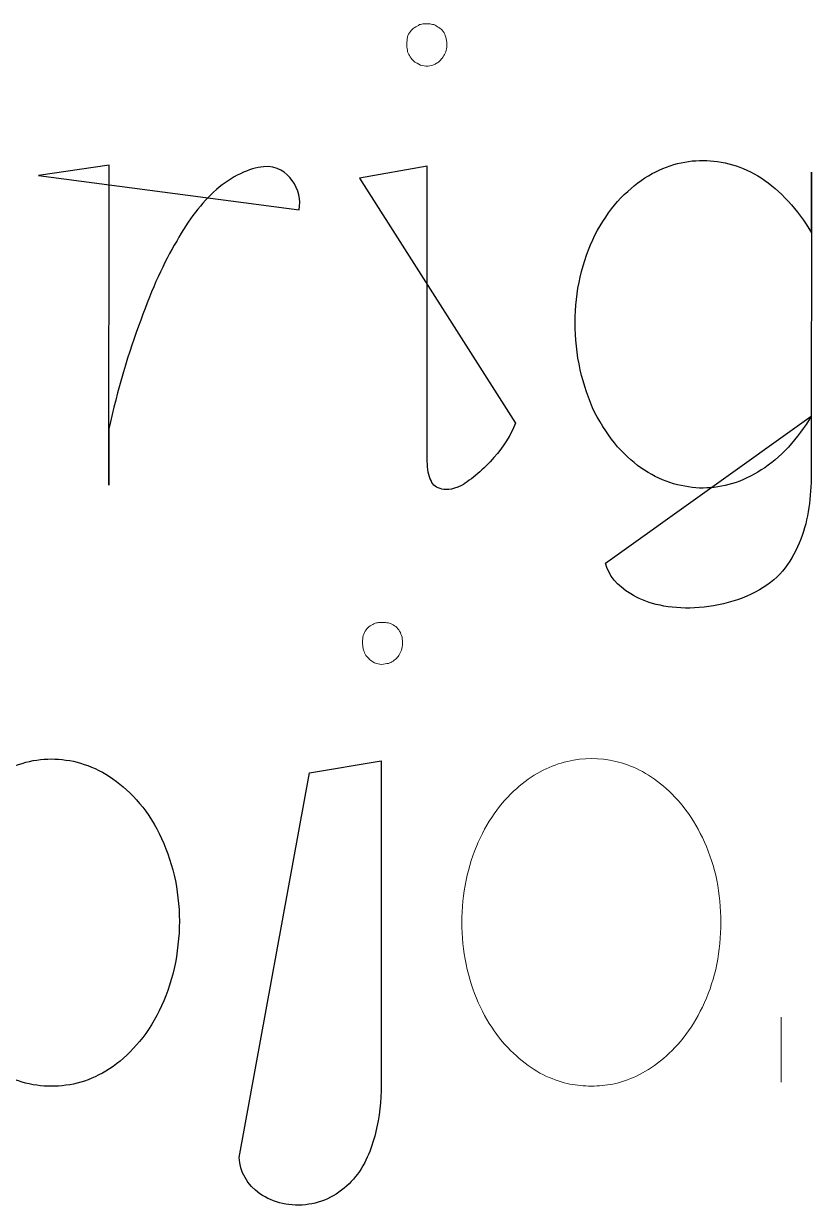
# Model space of a CAD drawing. Header units: centimetres. Extents: x -10.1 to 10.1, y -7.4 to 7.5.
# Drawn here: x -9.243 to -8.796, y 6.072 to 6.743 of the extents above; entities that cross this region are included whole.
import ezdxf

# ---------------------------------------------------------------- set-up
doc = ezdxf.new("R2010")
doc.units = ezdxf.units.CM
doc.header["$MEASUREMENT"] = 0
doc.layers.add('Layer 1', color=7, linetype='Continuous')

msp = doc.modelspace()

# ---------------------------------------------------------------- linework, layer by layer
at = {"layer": 'Layer 1', "color": 7, "lineweight": 0}
for points, knots in [([(-9.01807, 6.74221), (-9.0173, 6.7424), (-9.01635, 6.74258), (-9.01558, 6.74277), (-9.01558, 6.74277), (-9.01463, 6.74277), (-9.01386, 6.74277), (-9.01291, 6.74277), (-9.01291, 6.74277), (-9.01177, 6.74258), (-9.011, 6.7424), (-9.01005, 6.74221), (-9.01005, 6.74221), (-9.00814, 6.74126), (-9.00587, 6.74012), (-9.00473, 6.7384), (-9.00473, 6.7384), (-9.00396, 6.73726), (-9.00359, 6.73631), (-9.0032, 6.73515), (-9.0032, 6.73515), (-9.00283, 6.73401), (-9.00262, 6.73266), (-9.00262, 6.73134), (-9.00262, 6.73134), (-9.00262, 6.7302), (-9.00262, 6.72885), (-9.00299, 6.72772), (-9.00299, 6.72772), (-9.00336, 6.72658), (-9.00376, 6.72544), (-9.00434, 6.72468), (-9.00434, 6.72468), (-9.0049, 6.72373), (-9.00566, 6.72277), (-9.00625, 6.72201), (-9.00625, 6.72201), (-9.00702, 6.72124), (-9.00757, 6.72066), (-9.00853, 6.72029), (-9.00853, 6.72029), (-9.00948, 6.71973), (-9.01025, 6.71934), (-9.0112, 6.71915), (-9.0112, 6.71915), (-9.01406, 6.7182), (-9.0171, 6.71878), (-9.0194, 6.72029), (-9.0194, 6.72029), (-9.02035, 6.72066), (-9.02112, 6.72124), (-9.02189, 6.72201), (-9.02189, 6.72201), (-9.02266, 6.72278), (-9.02321, 6.72373), (-9.0238, 6.72468), (-9.0238, 6.72468), (-9.02436, 6.72545), (-9.02494, 6.72659), (-9.02494, 6.72772), (-9.02494, 6.72772), (-9.02531, 6.72886), (-9.02531, 6.73021), (-9.02531, 6.73134), (-9.02531, 6.73134), (-9.02531, 6.73266), (-9.02512, 6.73401), (-9.02494, 6.73515), (-9.02494, 6.73515), (-9.02475, 6.73629), (-9.02399, 6.73724), (-9.02322, 6.7384), (-9.02322, 6.7384), (-9.02266, 6.73917), (-9.0219, 6.73993), (-9.02113, 6.74049), (-9.02113, 6.74049), (-9.01998, 6.74107), (-9.01884, 6.74162), (-9.01807, 6.74221)], [0, 0, 0, 0, 0.047619, 0.047619, 0.047619, 0.047619, 0.095238, 0.095238, 0.095238, 0.095238, 0.142857, 0.142857, 0.142857, 0.142857, 0.190476, 0.190476, 0.190476, 0.190476, 0.238095, 0.238095, 0.238095, 0.238095, 0.285714, 0.285714, 0.285714, 0.285714, 0.333333, 0.333333, 0.333333, 0.333333, 0.380952, 0.380952, 0.380952, 0.380952, 0.428571, 0.428571, 0.428571, 0.428571, 0.47619, 0.47619, 0.47619, 0.47619, 0.52381, 0.52381, 0.52381, 0.52381, 0.571429, 0.571429, 0.571429, 0.571429, 0.619048, 0.619048, 0.619048, 0.619048, 0.666667, 0.666667, 0.666667, 0.666667, 0.714286, 0.714286, 0.714286, 0.714286, 0.761905, 0.761905, 0.761905, 0.761905, 0.809524, 0.809524, 0.809524, 0.809524, 0.857143, 0.857143, 0.857143, 0.857143, 0.904762, 0.904762, 0.904762, 0.904762, 1, 1, 1, 1]), ([(-9.04323, 6.40293), (-9.04228, 6.40312), (-9.04151, 6.4033), (-9.04074, 6.4033), (-9.04074, 6.4033), (-9.03979, 6.4033), (-9.03883, 6.4033), (-9.03807, 6.4033), (-9.03807, 6.4033), (-9.03693, 6.4033), (-9.03635, 6.40311), (-9.03521, 6.40293), (-9.03521, 6.40293), (-9.0333, 6.40235), (-9.03103, 6.40102), (-9.02989, 6.39912), (-9.02989, 6.39912), (-9.02912, 6.39817), (-9.02875, 6.39703), (-9.02836, 6.39589), (-9.02836, 6.39589), (-9.02778, 6.39475), (-9.02778, 6.3934), (-9.02778, 6.39208), (-9.02778, 6.39208), (-9.02778, 6.39094), (-9.02778, 6.3898), (-9.02815, 6.38864), (-9.02815, 6.38864), (-9.02834, 6.38732), (-9.02892, 6.38636), (-9.0295, 6.38541), (-9.0295, 6.38541), (-9.03006, 6.38446), (-9.03045, 6.3835), (-9.03122, 6.38292), (-9.03122, 6.38292), (-9.03217, 6.38215), (-9.03275, 6.3816), (-9.03371, 6.38101), (-9.03371, 6.38101), (-9.03448, 6.38064), (-9.03543, 6.38006), (-9.03657, 6.38006), (-9.03657, 6.38006), (-9.03924, 6.37929), (-9.04189, 6.37948), (-9.04456, 6.38101), (-9.04456, 6.38101), (-9.04551, 6.38159), (-9.04628, 6.38215), (-9.04684, 6.38292), (-9.04684, 6.38292), (-9.04779, 6.3835), (-9.04837, 6.38445), (-9.04893, 6.38541), (-9.04893, 6.38541), (-9.0493, 6.38636), (-9.0497, 6.38732), (-9.05007, 6.38864), (-9.05007, 6.38864), (-9.05026, 6.38978), (-9.05044, 6.39092), (-9.05044, 6.39208), (-9.05044, 6.39208), (-9.05044, 6.3934), (-9.05025, 6.39475), (-9.05007, 6.39589), (-9.05007, 6.39589), (-9.04949, 6.39703), (-9.04912, 6.39817), (-9.04835, 6.39912), (-9.04835, 6.39912), (-9.04798, 6.40007), (-9.04703, 6.40065), (-9.04607, 6.4014), (-9.04607, 6.4014), (-9.04514, 6.40198), (-9.04419, 6.40253), (-9.04323, 6.40293)], [0, 0, 0, 0, 0.047619, 0.047619, 0.047619, 0.047619, 0.095238, 0.095238, 0.095238, 0.095238, 0.142857, 0.142857, 0.142857, 0.142857, 0.190476, 0.190476, 0.190476, 0.190476, 0.238095, 0.238095, 0.238095, 0.238095, 0.285714, 0.285714, 0.285714, 0.285714, 0.333333, 0.333333, 0.333333, 0.333333, 0.380952, 0.380952, 0.380952, 0.380952, 0.428571, 0.428571, 0.428571, 0.428571, 0.47619, 0.47619, 0.47619, 0.47619, 0.52381, 0.52381, 0.52381, 0.52381, 0.571429, 0.571429, 0.571429, 0.571429, 0.619048, 0.619048, 0.619048, 0.619048, 0.666667, 0.666667, 0.666667, 0.666667, 0.714286, 0.714286, 0.714286, 0.714286, 0.761905, 0.761905, 0.761905, 0.761905, 0.809524, 0.809524, 0.809524, 0.809524, 0.857143, 0.857143, 0.857143, 0.857143, 0.904762, 0.904762, 0.904762, 0.904762, 1, 1, 1, 1]), ([(-8.92113, 6.1406), (-8.92113, 6.1406), (-8.92227, 6.1406), (-8.92227, 6.1406), (-8.92227, 6.1406), (-8.92627, 6.1406), (-8.93026, 6.14118), (-8.93447, 6.14195), (-8.93447, 6.14195), (-8.93886, 6.14327), (-8.94344, 6.14481), (-8.9482, 6.14708), (-8.9482, 6.14708), (-8.95259, 6.14936), (-8.95714, 6.15242), (-8.96154, 6.15623), (-8.96154, 6.15623), (-8.96593, 6.15985), (-8.9703, 6.16443), (-8.97429, 6.16975), (-8.97429, 6.16975), (-8.97829, 6.17509), (-8.98172, 6.18118), (-8.98477, 6.18785), (-8.98477, 6.18785), (-8.98763, 6.1947), (-8.9903, 6.20195), (-8.99162, 6.20957), (-8.99162, 6.20957), (-8.99334, 6.21738), (-8.99411, 6.22539), (-8.99411, 6.23338), (-8.99411, 6.23338), (-8.99411, 6.24137), (-8.99334, 6.24939), (-8.99162, 6.25719), (-8.99162, 6.25719), (-8.99027, 6.26481), (-8.98762, 6.27206), (-8.98477, 6.27891), (-8.98477, 6.27891), (-8.98173, 6.28558), (-8.97829, 6.29166), (-8.97429, 6.29701), (-8.97429, 6.29701), (-8.97029, 6.30233), (-8.9659, 6.30691), (-8.96154, 6.31053), (-8.96154, 6.31053), (-8.95278, 6.31815), (-8.94344, 6.32236), (-8.93429, 6.32463), (-8.93429, 6.32463), (-8.92514, 6.32672), (-8.91601, 6.32672), (-8.90685, 6.32463), (-8.90685, 6.32463), (-8.90246, 6.32349), (-8.89809, 6.32196), (-8.89333, 6.31968), (-8.89333, 6.31968), (-8.88875, 6.3174), (-8.8842, 6.31434), (-8.87981, 6.31053), (-8.87981, 6.31053), (-8.87523, 6.30691), (-8.87124, 6.30233), (-8.86706, 6.29701), (-8.86706, 6.29701), (-8.86306, 6.29167), (-8.85963, 6.28558), (-8.85658, 6.27891), (-8.85658, 6.27891), (-8.85354, 6.27206), (-8.85105, 6.26481), (-8.84952, 6.25719), (-8.84952, 6.25719), (-8.8482, 6.24938), (-8.84724, 6.24137), (-8.84724, 6.23338), (-8.84724, 6.23338), (-8.84724, 6.22539), (-8.84819, 6.21737), (-8.84952, 6.20957), (-8.84952, 6.20957), (-8.85105, 6.20195), (-8.85352, 6.1947), (-8.85658, 6.18785), (-8.85658, 6.18785), (-8.85962, 6.18118), (-8.86306, 6.1751), (-8.86706, 6.16975), (-8.86706, 6.16975), (-8.87124, 6.16443), (-8.87526, 6.15985), (-8.87981, 6.15623), (-8.87981, 6.15623), (-8.8842, 6.15242), (-8.88878, 6.14938), (-8.89333, 6.14708), (-8.89333, 6.14708), (-8.89809, 6.1448), (-8.90248, 6.14327), (-8.90685, 6.14195), (-8.90685, 6.14195), (-8.91103, 6.14118), (-8.91505, 6.1406), (-8.91905, 6.1406), (-8.91905, 6.1406), (-8.91905, 6.1406), (-8.92113, 6.1406), (-8.92113, 6.1406)], [0, 0, 0, 0, 0.034483, 0.034483, 0.034483, 0.034483, 0.068966, 0.068966, 0.068966, 0.068966, 0.103448, 0.103448, 0.103448, 0.103448, 0.137931, 0.137931, 0.137931, 0.137931, 0.172414, 0.172414, 0.172414, 0.172414, 0.206897, 0.206897, 0.206897, 0.206897, 0.241379, 0.241379, 0.241379, 0.241379, 0.275862, 0.275862, 0.275862, 0.275862, 0.310345, 0.310345, 0.310345, 0.310345, 0.344828, 0.344828, 0.344828, 0.344828, 0.37931, 0.37931, 0.37931, 0.37931, 0.413793, 0.413793, 0.413793, 0.413793, 0.448276, 0.448276, 0.448276, 0.448276, 0.482759, 0.482759, 0.482759, 0.482759, 0.517241, 0.517241, 0.517241, 0.517241, 0.551724, 0.551724, 0.551724, 0.551724, 0.586207, 0.586207, 0.586207, 0.586207, 0.62069, 0.62069, 0.62069, 0.62069, 0.655172, 0.655172, 0.655172, 0.655172, 0.689655, 0.689655, 0.689655, 0.689655, 0.724138, 0.724138, 0.724138, 0.724138, 0.758621, 0.758621, 0.758621, 0.758621, 0.793103, 0.793103, 0.793103, 0.793103, 0.827586, 0.827586, 0.827586, 0.827586, 0.862069, 0.862069, 0.862069, 0.862069, 0.896552, 0.896552, 0.896552, 0.896552, 0.931034, 0.931034, 0.931034, 0.931034, 1, 1, 1, 1]), ([(-8.8131, 6.17965), (-8.8131, 6.17965), (-8.8131, 6.14287), (-8.8131, 6.14287), (-8.8131, 6.14287), (-8.8131, 6.14287), (-8.8131, 6.17965), (-8.8131, 6.17965)], [0, 0, 0, 0, 0.333333, 0.333333, 0.333333, 0.333333, 1, 1, 1, 1])]:
    msp.add_open_spline(points, degree=3, knots=knots, dxfattribs=at)
at = {"layer": 'Layer 1', "color": 7}
for points, knots in [([(-9.2341, 6.65667), (-9.2341, 6.65667), (-9.19409, 6.66257), (-9.19409, 6.66257), (-9.19409, 6.66257), (-9.19409, 6.66257), (-9.19428, 6.48122), (-9.19428, 6.48122), (-9.19428, 6.48122), (-9.19428, 6.48122), (-9.19428, 6.51302), (-9.19428, 6.51302), (-9.19428, 6.51302), (-9.18933, 6.53511), (-9.18304, 6.55665), (-9.17618, 6.57475), (-9.17618, 6.57475), (-9.1697, 6.59285), (-9.16303, 6.60732), (-9.15578, 6.61952), (-9.15578, 6.61952), (-9.14893, 6.63172), (-9.14186, 6.64124), (-9.13329, 6.64868), (-9.13329, 6.64868), (-9.12472, 6.65611), (-9.11443, 6.66106), (-9.10662, 6.66164), (-9.10662, 6.66164), (-9.09881, 6.66241), (-9.09347, 6.6586), (-9.09024, 6.65383), (-9.09024, 6.65383), (-9.08662, 6.64888), (-9.08529, 6.64298), (-9.08643, 6.63727), (-9.08643, 6.63727), (-9.08643, 6.63727), (-9.2341, 6.65667), (-9.2341, 6.65667)], [0, 0, 0, 0, 0.090909, 0.090909, 0.090909, 0.090909, 0.181818, 0.181818, 0.181818, 0.181818, 0.272727, 0.272727, 0.272727, 0.272727, 0.363636, 0.363636, 0.363636, 0.363636, 0.454545, 0.454545, 0.454545, 0.454545, 0.545455, 0.545455, 0.545455, 0.545455, 0.636364, 0.636364, 0.636364, 0.636364, 0.727273, 0.727273, 0.727273, 0.727273, 0.818182, 0.818182, 0.818182, 0.818182, 1, 1, 1, 1]), ([(-8.91274, 6.43703), (-8.91083, 6.42999), (-8.90626, 6.42428), (-8.89827, 6.41951), (-8.89827, 6.41951), (-8.89046, 6.41456), (-8.87885, 6.41131), (-8.86475, 6.41152), (-8.86475, 6.41152), (-8.85102, 6.41171), (-8.83464, 6.4157), (-8.82321, 6.42314), (-8.82321, 6.42314), (-8.81178, 6.43018), (-8.8053, 6.44105), (-8.80112, 6.45267), (-8.80112, 6.45267), (-8.79712, 6.46429), (-8.79596, 6.47706), (-8.79596, 6.48963), (-8.79596, 6.48963), (-8.79596, 6.48963), (-8.79595, 6.65857), (-8.79595, 6.65857), (-8.79595, 6.65857), (-8.79595, 6.65857), (-8.79595, 6.62428), (-8.79595, 6.62428), (-8.79595, 6.62428), (-8.79976, 6.63076), (-8.80415, 6.63685), (-8.8091, 6.64219), (-8.8091, 6.64219), (-8.81386, 6.64732), (-8.81902, 6.65172), (-8.82434, 6.65534), (-8.82434, 6.65534), (-8.82966, 6.65857), (-8.83519, 6.66124), (-8.84072, 6.66277), (-8.84072, 6.66277), (-8.84625, 6.6643), (-8.85196, 6.66526), (-8.85728, 6.66526), (-8.85728, 6.66526), (-8.86834, 6.66526), (-8.87937, 6.66222), (-8.89043, 6.65536), (-8.89043, 6.65536), (-8.89556, 6.65174), (-8.90072, 6.64737), (-8.90586, 6.64202), (-8.90586, 6.64202), (-8.91044, 6.63649), (-8.9148, 6.63022), (-8.91861, 6.62297), (-8.91861, 6.62297), (-8.92223, 6.61575), (-8.92509, 6.60773), (-8.927, 6.59916), (-8.927, 6.59916), (-8.92891, 6.59096), (-8.92986, 6.5822), (-8.92986, 6.57326), (-8.92986, 6.57326), (-8.92986, 6.5645), (-8.92891, 6.55535), (-8.927, 6.54659), (-8.927, 6.54659), (-8.92509, 6.53802), (-8.92224, 6.52982), (-8.91861, 6.5222), (-8.91861, 6.5222), (-8.9148, 6.51516), (-8.91041, 6.50849), (-8.90586, 6.50296), (-8.90586, 6.50296), (-8.90091, 6.49762), (-8.89575, 6.49304), (-8.89062, 6.48962), (-8.89062, 6.48962), (-8.88509, 6.48621), (-8.87959, 6.48372), (-8.87406, 6.482), (-8.87406, 6.482), (-8.86834, 6.48047), (-8.86282, 6.47951), (-8.85729, 6.47951), (-8.85729, 6.47951), (-8.84626, 6.4797), (-8.83501, 6.48276), (-8.82435, 6.4898), (-8.82435, 6.4898), (-8.81901, 6.49303), (-8.81369, 6.49761), (-8.80892, 6.50276), (-8.80892, 6.50276), (-8.80434, 6.5081), (-8.79977, 6.514), (-8.79596, 6.52028), (-8.79596, 6.52028), (-8.79596, 6.52028), (-8.91274, 6.43703), (-8.91274, 6.43703)], [0, 0, 0, 0, 0.037037, 0.037037, 0.037037, 0.037037, 0.074074, 0.074074, 0.074074, 0.074074, 0.111111, 0.111111, 0.111111, 0.111111, 0.148148, 0.148148, 0.148148, 0.148148, 0.185185, 0.185185, 0.185185, 0.185185, 0.222222, 0.222222, 0.222222, 0.222222, 0.259259, 0.259259, 0.259259, 0.259259, 0.296296, 0.296296, 0.296296, 0.296296, 0.333333, 0.333333, 0.333333, 0.333333, 0.37037, 0.37037, 0.37037, 0.37037, 0.407407, 0.407407, 0.407407, 0.407407, 0.444444, 0.444444, 0.444444, 0.444444, 0.481481, 0.481481, 0.481481, 0.481481, 0.518519, 0.518519, 0.518519, 0.518519, 0.555556, 0.555556, 0.555556, 0.555556, 0.592593, 0.592593, 0.592593, 0.592593, 0.62963, 0.62963, 0.62963, 0.62963, 0.666667, 0.666667, 0.666667, 0.666667, 0.703704, 0.703704, 0.703704, 0.703704, 0.740741, 0.740741, 0.740741, 0.740741, 0.777778, 0.777778, 0.777778, 0.777778, 0.814815, 0.814815, 0.814815, 0.814815, 0.851852, 0.851852, 0.851852, 0.851852, 0.888889, 0.888889, 0.888889, 0.888889, 0.925926, 0.925926, 0.925926, 0.925926, 1, 1, 1, 1]), ([(-9.2341, 6.65667), (-9.2341, 6.65667), (-9.2341, 6.65667), (-9.2341, 6.65667), (-9.2341, 6.65667), (-9.2341, 6.65667), (-9.2341, 6.65667), (-9.2341, 6.65667)], [0, 0, 0, 0, 0.333333, 0.333333, 0.333333, 0.333333, 1, 1, 1, 1]), ([(-9.05218, 6.65513), (-9.05218, 6.65513), (-9.01371, 6.66198), (-9.01371, 6.66198), (-9.01371, 6.66198), (-9.01371, 6.66198), (-9.01371, 6.49624), (-9.01371, 6.49624), (-9.01371, 6.49624), (-9.01371, 6.49206), (-9.01334, 6.48767), (-9.01199, 6.48481), (-9.01199, 6.48481), (-9.01085, 6.48177), (-9.0095, 6.48005), (-9.00646, 6.47928), (-9.00646, 6.47928), (-9.00379, 6.47833), (-8.99998, 6.47814), (-8.99426, 6.481), (-8.99426, 6.481), (-8.98892, 6.48423), (-8.9813, 6.49053), (-8.97598, 6.49682), (-8.97598, 6.49682), (-8.97026, 6.50312), (-8.96645, 6.50957), (-8.96378, 6.51624), (-8.96378, 6.51624), (-8.96378, 6.51624), (-9.05218, 6.65513), (-9.05218, 6.65513)], [0, 0, 0, 0, 0.111111, 0.111111, 0.111111, 0.111111, 0.222222, 0.222222, 0.222222, 0.222222, 0.333333, 0.333333, 0.333333, 0.333333, 0.444444, 0.444444, 0.444444, 0.444444, 0.555556, 0.555556, 0.555556, 0.555556, 0.666667, 0.666667, 0.666667, 0.666667, 0.777778, 0.777778, 0.777778, 0.777778, 1, 1, 1, 1]), ([(-9.05218, 6.65513), (-9.05218, 6.65513), (-9.05218, 6.65513), (-9.05218, 6.65513), (-9.05218, 6.65513), (-9.05218, 6.65513), (-9.05218, 6.65513), (-9.05218, 6.65513)], [0, 0, 0, 0, 0.333333, 0.333333, 0.333333, 0.333333, 1, 1, 1, 1]), ([(-8.91274, 6.43703), (-8.91274, 6.43703), (-8.91274, 6.43703), (-8.91274, 6.43703), (-8.91274, 6.43703), (-8.91274, 6.43703), (-8.91274, 6.43703), (-8.91274, 6.43703)], [0, 0, 0, 0, 0.333333, 0.333333, 0.333333, 0.333333, 1, 1, 1, 1]), ([(-9.3206, 6.41817), (-9.3206, 6.41817), (-9.28803, 6.42275), (-9.28803, 6.42275), (-9.28803, 6.42275), (-9.28803, 6.42275), (-9.28803, 6.1814), (-9.28803, 6.1814), (-9.28803, 6.1814), (-9.28441, 6.17492), (-9.27983, 6.16883), (-9.27507, 6.16367), (-9.27507, 6.16367), (-9.27031, 6.15854), (-9.26515, 6.15396), (-9.25983, 6.15033), (-9.25983, 6.15033), (-9.24917, 6.14348), (-9.23792, 6.14043), (-9.22686, 6.14043), (-9.22686, 6.14043), (-9.22133, 6.14043), (-9.21583, 6.1412), (-9.21009, 6.14271), (-9.21009, 6.14271), (-9.20456, 6.14443), (-9.19924, 6.14689), (-9.1939, 6.15033), (-9.1939, 6.15033), (-9.18837, 6.15395), (-9.18324, 6.15832), (-9.17866, 6.16385), (-9.17866, 6.16385), (-9.17371, 6.16901), (-9.16932, 6.17586), (-9.1657, 6.18327), (-9.1657, 6.18327), (-9.16189, 6.19052), (-9.1594, 6.1987), (-9.15713, 6.20727), (-9.15713, 6.20727), (-9.15541, 6.21603), (-9.15427, 6.225), (-9.15427, 6.23413), (-9.15427, 6.23413), (-9.15427, 6.24289), (-9.15541, 6.25165), (-9.15713, 6.26003), (-9.15713, 6.26003), (-9.15941, 6.26842), (-9.16189, 6.27622), (-9.1657, 6.28366), (-9.1657, 6.28366), (-9.16932, 6.29091), (-9.17369, 6.29739), (-9.17866, 6.3029), (-9.17866, 6.3029), (-9.18342, 6.30824), (-9.18858, 6.31261), (-9.1939, 6.31605), (-9.1939, 6.31605), (-9.20456, 6.3229), (-9.21581, 6.32597), (-9.22687, 6.32597), (-9.22687, 6.32597), (-9.2324, 6.32597), (-9.23793, 6.3252), (-9.24343, 6.32348), (-9.24343, 6.32348), (-9.24896, 6.32195), (-9.25449, 6.31948), (-9.25981, 6.31605), (-9.25981, 6.31605), (-9.26515, 6.31261), (-9.27029, 6.30824), (-9.27505, 6.3029), (-9.27505, 6.3029), (-9.27981, 6.29756), (-9.28439, 6.29107), (-9.2882, 6.28404), (-9.2882, 6.28404), (-9.2882, 6.28404), (-9.3206, 6.41817), (-9.3206, 6.41817)], [0, 0, 0, 0, 0.045455, 0.045455, 0.045455, 0.045455, 0.090909, 0.090909, 0.090909, 0.090909, 0.136364, 0.136364, 0.136364, 0.136364, 0.181818, 0.181818, 0.181818, 0.181818, 0.227273, 0.227273, 0.227273, 0.227273, 0.272727, 0.272727, 0.272727, 0.272727, 0.318182, 0.318182, 0.318182, 0.318182, 0.363636, 0.363636, 0.363636, 0.363636, 0.409091, 0.409091, 0.409091, 0.409091, 0.454545, 0.454545, 0.454545, 0.454545, 0.5, 0.5, 0.5, 0.5, 0.545455, 0.545455, 0.545455, 0.545455, 0.590909, 0.590909, 0.590909, 0.590909, 0.636364, 0.636364, 0.636364, 0.636364, 0.681818, 0.681818, 0.681818, 0.681818, 0.727273, 0.727273, 0.727273, 0.727273, 0.772727, 0.772727, 0.772727, 0.772727, 0.818182, 0.818182, 0.818182, 0.818182, 0.863636, 0.863636, 0.863636, 0.863636, 0.909091, 0.909091, 0.909091, 0.909091, 1, 1, 1, 1]), ([(-9.12039, 6.10003), (-9.12002, 6.09204), (-9.11581, 6.0846), (-9.10856, 6.07945), (-9.10856, 6.07945), (-9.10134, 6.0745), (-9.09086, 6.07183), (-9.08094, 6.07355), (-9.08094, 6.07355), (-9.07123, 6.07487), (-9.06189, 6.0804), (-9.05559, 6.08784), (-9.05559, 6.08784), (-9.04892, 6.09527), (-9.04548, 6.10459), (-9.04302, 6.11393), (-9.04302, 6.11393), (-9.04074, 6.12327), (-9.03979, 6.13221), (-9.03979, 6.14118), (-9.03979, 6.14118), (-9.03979, 6.14118), (-9.03979, 6.32483), (-9.03979, 6.32483), (-9.03979, 6.32483), (-9.03979, 6.32483), (-9.08056, 6.31816), (-9.08056, 6.31816), (-9.08056, 6.31816), (-9.08056, 6.31816), (-9.12039, 6.10003), (-9.12039, 6.10003)], [0, 0, 0, 0, 0.111111, 0.111111, 0.111111, 0.111111, 0.222222, 0.222222, 0.222222, 0.222222, 0.333333, 0.333333, 0.333333, 0.333333, 0.444444, 0.444444, 0.444444, 0.444444, 0.555556, 0.555556, 0.555556, 0.555556, 0.666667, 0.666667, 0.666667, 0.666667, 0.777778, 0.777778, 0.777778, 0.777778, 1, 1, 1, 1]), ([(-9.12039, 6.10003), (-9.12039, 6.10003), (-9.12039, 6.10003), (-9.12039, 6.10003), (-9.12039, 6.10003), (-9.12039, 6.10003), (-9.12039, 6.10003), (-9.12039, 6.10003)], [0, 0, 0, 0, 0.333333, 0.333333, 0.333333, 0.333333, 1, 1, 1, 1])]:
    msp.add_open_spline(points, degree=3, knots=knots, dxfattribs=at)
at = {"layer": 'Layer 1', "lineweight": 0}
for points, knots in [([(-9.2341, 6.65667), (-9.2341, 6.65667), (-9.19409, 6.66257), (-9.19409, 6.66257), (-9.19409, 6.66257), (-9.19409, 6.66257), (-9.19428, 6.48122), (-9.19428, 6.48122), (-9.19428, 6.48122), (-9.19428, 6.48122), (-9.19428, 6.51302), (-9.19428, 6.51302), (-9.19428, 6.51302), (-9.18933, 6.53511), (-9.18304, 6.55665), (-9.17618, 6.57475), (-9.17618, 6.57475), (-9.1697, 6.59285), (-9.16303, 6.60732), (-9.15578, 6.61952), (-9.15578, 6.61952), (-9.14893, 6.63172), (-9.14186, 6.64124), (-9.13329, 6.64868), (-9.13329, 6.64868), (-9.12472, 6.65611), (-9.11443, 6.66106), (-9.10662, 6.66164), (-9.10662, 6.66164), (-9.09881, 6.66241), (-9.09347, 6.6586), (-9.09024, 6.65383), (-9.09024, 6.65383), (-9.08662, 6.64888), (-9.08529, 6.64298), (-9.08643, 6.63727)], [0, 0, 0, 0, 0.1, 0.1, 0.1, 0.1, 0.2, 0.2, 0.2, 0.2, 0.3, 0.3, 0.3, 0.3, 0.4, 0.4, 0.4, 0.4, 0.5, 0.5, 0.5, 0.5, 0.6, 0.6, 0.6, 0.6, 0.7, 0.7, 0.7, 0.7, 0.8, 0.8, 0.8, 0.8, 1, 1, 1, 1]), ([(-8.91274, 6.43703), (-8.91083, 6.42999), (-8.90626, 6.42428), (-8.89827, 6.41951), (-8.89827, 6.41951), (-8.89046, 6.41456), (-8.87885, 6.41131), (-8.86475, 6.41152), (-8.86475, 6.41152), (-8.85102, 6.41171), (-8.83464, 6.4157), (-8.82321, 6.42314), (-8.82321, 6.42314), (-8.81178, 6.43018), (-8.8053, 6.44105), (-8.80112, 6.45267), (-8.80112, 6.45267), (-8.79712, 6.46429), (-8.79596, 6.47706), (-8.79596, 6.48963), (-8.79596, 6.48963), (-8.79596, 6.48963), (-8.79595, 6.65857), (-8.79595, 6.65857), (-8.79595, 6.65857), (-8.79595, 6.65857), (-8.79595, 6.62428), (-8.79595, 6.62428), (-8.79595, 6.62428), (-8.79976, 6.63076), (-8.80415, 6.63685), (-8.8091, 6.64219), (-8.8091, 6.64219), (-8.81386, 6.64732), (-8.81902, 6.65172), (-8.82434, 6.65534), (-8.82434, 6.65534), (-8.82966, 6.65857), (-8.83519, 6.66124), (-8.84072, 6.66277), (-8.84072, 6.66277), (-8.84625, 6.6643), (-8.85196, 6.66526), (-8.85728, 6.66526), (-8.85728, 6.66526), (-8.86834, 6.66526), (-8.87937, 6.66222), (-8.89043, 6.65536), (-8.89043, 6.65536), (-8.89556, 6.65174), (-8.90072, 6.64737), (-8.90586, 6.64202), (-8.90586, 6.64202), (-8.91044, 6.63649), (-8.9148, 6.63022), (-8.91861, 6.62297), (-8.91861, 6.62297), (-8.92223, 6.61575), (-8.92509, 6.60773), (-8.927, 6.59916), (-8.927, 6.59916), (-8.92891, 6.59096), (-8.92986, 6.5822), (-8.92986, 6.57326), (-8.92986, 6.57326), (-8.92986, 6.5645), (-8.92891, 6.55535), (-8.927, 6.54659), (-8.927, 6.54659), (-8.92509, 6.53802), (-8.92224, 6.52982), (-8.91861, 6.5222), (-8.91861, 6.5222), (-8.9148, 6.51516), (-8.91041, 6.50849), (-8.90586, 6.50296), (-8.90586, 6.50296), (-8.90091, 6.49762), (-8.89575, 6.49304), (-8.89062, 6.48962), (-8.89062, 6.48962), (-8.88509, 6.48621), (-8.87959, 6.48372), (-8.87406, 6.482), (-8.87406, 6.482), (-8.86834, 6.48047), (-8.86282, 6.47951), (-8.85729, 6.47951), (-8.85729, 6.47951), (-8.84626, 6.4797), (-8.83501, 6.48276), (-8.82435, 6.4898), (-8.82435, 6.4898), (-8.81901, 6.49303), (-8.81369, 6.49761), (-8.80892, 6.50276), (-8.80892, 6.50276), (-8.80434, 6.5081), (-8.79977, 6.514), (-8.79596, 6.52028)], [0, 0, 0, 0, 0.038462, 0.038462, 0.038462, 0.038462, 0.076923, 0.076923, 0.076923, 0.076923, 0.115385, 0.115385, 0.115385, 0.115385, 0.153846, 0.153846, 0.153846, 0.153846, 0.192308, 0.192308, 0.192308, 0.192308, 0.230769, 0.230769, 0.230769, 0.230769, 0.269231, 0.269231, 0.269231, 0.269231, 0.307692, 0.307692, 0.307692, 0.307692, 0.346154, 0.346154, 0.346154, 0.346154, 0.384615, 0.384615, 0.384615, 0.384615, 0.423077, 0.423077, 0.423077, 0.423077, 0.461538, 0.461538, 0.461538, 0.461538, 0.5, 0.5, 0.5, 0.5, 0.538462, 0.538462, 0.538462, 0.538462, 0.576923, 0.576923, 0.576923, 0.576923, 0.615385, 0.615385, 0.615385, 0.615385, 0.653846, 0.653846, 0.653846, 0.653846, 0.692308, 0.692308, 0.692308, 0.692308, 0.730769, 0.730769, 0.730769, 0.730769, 0.769231, 0.769231, 0.769231, 0.769231, 0.807692, 0.807692, 0.807692, 0.807692, 0.846154, 0.846154, 0.846154, 0.846154, 0.884615, 0.884615, 0.884615, 0.884615, 0.923077, 0.923077, 0.923077, 0.923077, 1, 1, 1, 1]), ([(-9.2341, 6.65667), (-9.2341, 6.65667), (-9.2341, 6.65667), (-9.2341, 6.65667), (-9.2341, 6.65667), (-9.2341, 6.65667), (-9.2341, 6.65667), (-9.2341, 6.65667)], [0, 0, 0, 0, 0.333333, 0.333333, 0.333333, 0.333333, 1, 1, 1, 1]), ([(-9.05218, 6.65513), (-9.05218, 6.65513), (-9.01371, 6.66198), (-9.01371, 6.66198), (-9.01371, 6.66198), (-9.01371, 6.66198), (-9.01371, 6.49624), (-9.01371, 6.49624), (-9.01371, 6.49624), (-9.01371, 6.49206), (-9.01334, 6.48767), (-9.01199, 6.48481), (-9.01199, 6.48481), (-9.01085, 6.48177), (-9.0095, 6.48005), (-9.00646, 6.47928), (-9.00646, 6.47928), (-9.00379, 6.47833), (-8.99998, 6.47814), (-8.99426, 6.481), (-8.99426, 6.481), (-8.98892, 6.48423), (-8.9813, 6.49053), (-8.97598, 6.49682), (-8.97598, 6.49682), (-8.97026, 6.50312), (-8.96645, 6.50957), (-8.96378, 6.51624)], [0, 0, 0, 0, 0.125, 0.125, 0.125, 0.125, 0.25, 0.25, 0.25, 0.25, 0.375, 0.375, 0.375, 0.375, 0.5, 0.5, 0.5, 0.5, 0.625, 0.625, 0.625, 0.625, 0.75, 0.75, 0.75, 0.75, 1, 1, 1, 1]), ([(-9.05218, 6.65513), (-9.05218, 6.65513), (-9.05218, 6.65513), (-9.05218, 6.65513), (-9.05218, 6.65513), (-9.05218, 6.65513), (-9.05218, 6.65513), (-9.05218, 6.65513)], [0, 0, 0, 0, 0.333333, 0.333333, 0.333333, 0.333333, 1, 1, 1, 1]), ([(-8.91274, 6.43703), (-8.91274, 6.43703), (-8.91274, 6.43703), (-8.91274, 6.43703), (-8.91274, 6.43703), (-8.91274, 6.43703), (-8.91274, 6.43703), (-8.91274, 6.43703)], [0, 0, 0, 0, 0.333333, 0.333333, 0.333333, 0.333333, 1, 1, 1, 1]), ([(-9.3206, 6.41817), (-9.3206, 6.41817), (-9.28803, 6.42275), (-9.28803, 6.42275), (-9.28803, 6.42275), (-9.28803, 6.42275), (-9.28803, 6.1814), (-9.28803, 6.1814), (-9.28803, 6.1814), (-9.28441, 6.17492), (-9.27983, 6.16883), (-9.27507, 6.16367), (-9.27507, 6.16367), (-9.27031, 6.15854), (-9.26515, 6.15396), (-9.25983, 6.15033), (-9.25983, 6.15033), (-9.24917, 6.14348), (-9.23792, 6.14043), (-9.22686, 6.14043), (-9.22686, 6.14043), (-9.22133, 6.14043), (-9.21583, 6.1412), (-9.21009, 6.14271), (-9.21009, 6.14271), (-9.20456, 6.14443), (-9.19924, 6.14689), (-9.1939, 6.15033), (-9.1939, 6.15033), (-9.18837, 6.15395), (-9.18324, 6.15832), (-9.17866, 6.16385), (-9.17866, 6.16385), (-9.17371, 6.16901), (-9.16932, 6.17586), (-9.1657, 6.18327), (-9.1657, 6.18327), (-9.16189, 6.19052), (-9.1594, 6.1987), (-9.15713, 6.20727), (-9.15713, 6.20727), (-9.15541, 6.21603), (-9.15427, 6.225), (-9.15427, 6.23413), (-9.15427, 6.23413), (-9.15427, 6.24289), (-9.15541, 6.25165), (-9.15713, 6.26003), (-9.15713, 6.26003), (-9.15941, 6.26842), (-9.16189, 6.27622), (-9.1657, 6.28366), (-9.1657, 6.28366), (-9.16932, 6.29091), (-9.17369, 6.29739), (-9.17866, 6.3029), (-9.17866, 6.3029), (-9.18342, 6.30824), (-9.18858, 6.31261), (-9.1939, 6.31605), (-9.1939, 6.31605), (-9.20456, 6.3229), (-9.21581, 6.32597), (-9.22687, 6.32597), (-9.22687, 6.32597), (-9.2324, 6.32597), (-9.23793, 6.3252), (-9.24343, 6.32348), (-9.24343, 6.32348), (-9.24896, 6.32195), (-9.25449, 6.31948), (-9.25981, 6.31605), (-9.25981, 6.31605), (-9.26515, 6.31261), (-9.27029, 6.30824), (-9.27505, 6.3029), (-9.27505, 6.3029), (-9.27981, 6.29756), (-9.28439, 6.29107), (-9.2882, 6.28404)], [0, 0, 0, 0, 0.047619, 0.047619, 0.047619, 0.047619, 0.095238, 0.095238, 0.095238, 0.095238, 0.142857, 0.142857, 0.142857, 0.142857, 0.190476, 0.190476, 0.190476, 0.190476, 0.238095, 0.238095, 0.238095, 0.238095, 0.285714, 0.285714, 0.285714, 0.285714, 0.333333, 0.333333, 0.333333, 0.333333, 0.380952, 0.380952, 0.380952, 0.380952, 0.428571, 0.428571, 0.428571, 0.428571, 0.47619, 0.47619, 0.47619, 0.47619, 0.52381, 0.52381, 0.52381, 0.52381, 0.571429, 0.571429, 0.571429, 0.571429, 0.619048, 0.619048, 0.619048, 0.619048, 0.666667, 0.666667, 0.666667, 0.666667, 0.714286, 0.714286, 0.714286, 0.714286, 0.761905, 0.761905, 0.761905, 0.761905, 0.809524, 0.809524, 0.809524, 0.809524, 0.857143, 0.857143, 0.857143, 0.857143, 0.904762, 0.904762, 0.904762, 0.904762, 1, 1, 1, 1]), ([(-9.12039, 6.10003), (-9.12002, 6.09204), (-9.11581, 6.0846), (-9.10856, 6.07945), (-9.10856, 6.07945), (-9.10134, 6.0745), (-9.09086, 6.07183), (-9.08094, 6.07355), (-9.08094, 6.07355), (-9.07123, 6.07487), (-9.06189, 6.0804), (-9.05559, 6.08784), (-9.05559, 6.08784), (-9.04892, 6.09527), (-9.04548, 6.10459), (-9.04302, 6.11393), (-9.04302, 6.11393), (-9.04074, 6.12327), (-9.03979, 6.13221), (-9.03979, 6.14118), (-9.03979, 6.14118), (-9.03979, 6.14118), (-9.03979, 6.32483), (-9.03979, 6.32483), (-9.03979, 6.32483), (-9.03979, 6.32483), (-9.08056, 6.31816), (-9.08056, 6.31816)], [0, 0, 0, 0, 0.125, 0.125, 0.125, 0.125, 0.25, 0.25, 0.25, 0.25, 0.375, 0.375, 0.375, 0.375, 0.5, 0.5, 0.5, 0.5, 0.625, 0.625, 0.625, 0.625, 0.75, 0.75, 0.75, 0.75, 1, 1, 1, 1]), ([(-9.12039, 6.10003), (-9.12039, 6.10003), (-9.12039, 6.10003), (-9.12039, 6.10003), (-9.12039, 6.10003), (-9.12039, 6.10003), (-9.12039, 6.10003), (-9.12039, 6.10003)], [0, 0, 0, 0, 0.333333, 0.333333, 0.333333, 0.333333, 1, 1, 1, 1])]:
    msp.add_open_spline(points, degree=3, knots=knots, dxfattribs=at)

doc.saveas('drawing.dxf')
